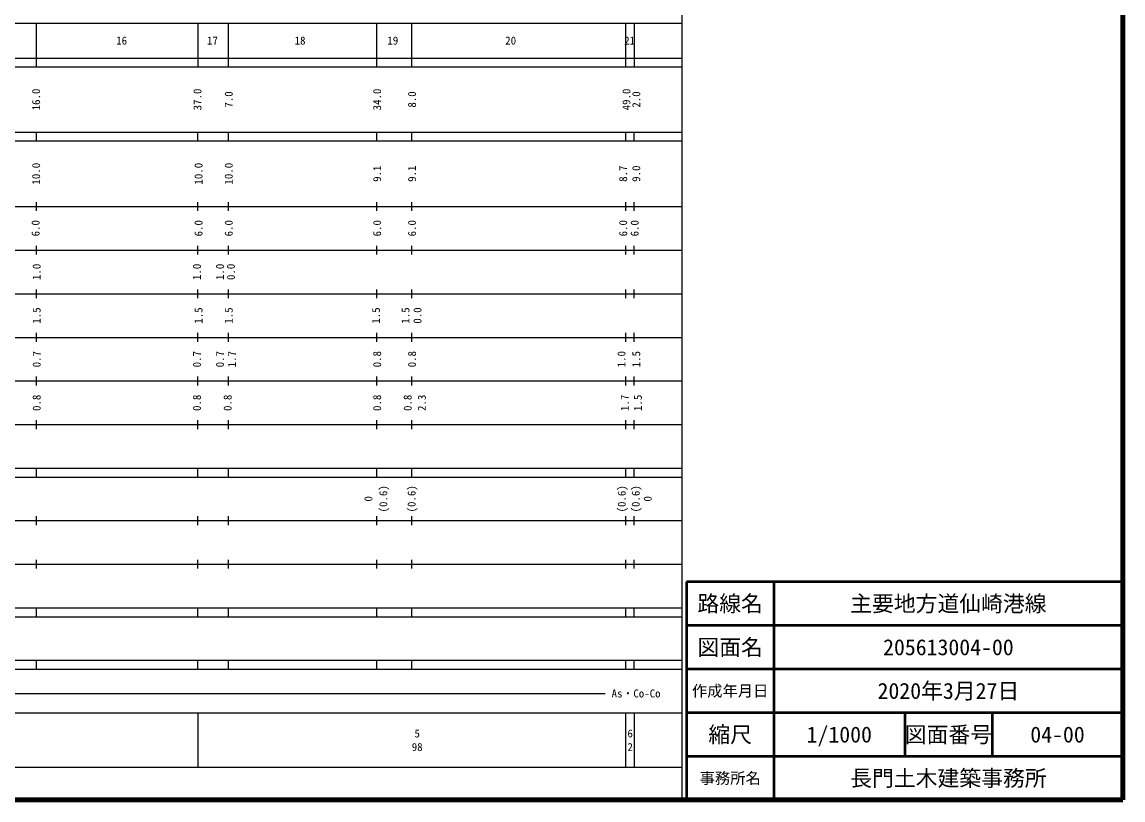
# Model space of a CAD drawing. Units: millimetres on the paper, enlarged 1000 times. Extents: x 40000 to 680000, y 20000 to 380000.
# Drawn here: x 427747 to 680000, y 20000 to 198249 of the extents above; entities that cross this region are included whole.
import ezdxf
from ezdxf.enums import TextEntityAlignment as Align

# ---------------------------------------------------------------- set-up
doc = ezdxf.new("R2010")
doc.units = ezdxf.units.MM
doc.header["$LTSCALE"] = 1000
for name, color, linetype, lineweight in [('M-TTL', 2, 'Continuous', 140), ('M-TTL-BAND', 7, 'Continuous', 25), ('M-TTL-FRAM', 2, 'Continuous', 50), ('M-TTL-LINE', 7, 'Continuous', 50), ('M-TTL-TXT', 7, 'Continuous', 13)]:
    doc.layers.add(name, color=color, linetype=linetype, lineweight=lineweight)
doc.styles.add('ＭＳ ゴシック', font='')
doc.styles.get('ＭＳ ゴシック').set_extended_font_data('MS Gothic')

msp = doc.modelspace()

# ---------------------------------------------------------------- linework, layer by layer
at = {"layer": 'M-TTL'}
for p, q in [((680000, 20000), (680000, 380000)), ((40000, 20000), (680000, 20000))]:
    msp.add_line(p, q, dxfattribs=at)
at = {"layer": 'M-TTL-BAND'}
for p, q in [((579000, 20000), (579000, 370000)), ((68000, 198000), (579000, 198000)), ((431000, 198000), (431000, 188000)), ((468000, 198000), (468000, 188000)), ((475000, 198000), (475000, 188000)), ((509000, 198000), (509000, 188000)), ((517000, 198000), (517000, 188000)), ((566000, 198000), (566000, 188000)), ((568000, 198000), (568000, 188000)), ((40000, 190000), (579000, 190000)), ((40000, 188000), (579000, 188000)), ((40000, 173000), (579000, 173000)), ((431000, 173000), (431000, 171000)), ((468000, 171000), (468000, 173000)), ((475000, 173000), (475000, 171000)), ((509000, 173000), (509000, 171000)), ((517000, 173000), (517000, 171000)), ((566000, 173000), (566000, 171000)), ((568000, 171000), (568000, 173000)), ((40000, 171000), (579000, 171000)), ((431000, 157000), (431000, 155000)), ((468000, 155000), (468000, 157000)), ((475000, 157000), (475000, 155000)), ((509000, 157000), (509000, 155000)), ((517000, 157000), (517000, 155000)), ((566000, 157000), (566000, 155000)), ((568000, 155000), (568000, 157000)), ((40000, 156000), (579000, 156000)), ((431000, 147000), (431000, 145000)), ((468000, 145000), (468000, 147000)), ((475000, 147000), (475000, 145000)), ((509000, 147000), (509000, 145000)), ((517000, 147000), (517000, 145000)), ((566000, 147000), (566000, 145000)), ((568000, 145000), (568000, 147000)), ((46000, 146000), (579000, 146000)), ((431000, 137000), (431000, 135000)), ((468000, 135000), (468000, 137000)), ((475000, 137000), (475000, 135000)), ((509000, 137000), (509000, 135000)), ((517000, 137000), (517000, 135000)), ((566000, 137000), (566000, 135000)), ((568000, 135000), (568000, 137000)), ((52000, 136000), (579000, 136000)), ((431000, 127000), (431000, 125000)), ((468000, 125000), (468000, 127000)), ((475000, 127000), (475000, 125000)), ((509000, 127000), (509000, 125000)), ((517000, 127000), (517000, 125000)), ((566000, 127000), (566000, 125000)), ((568000, 125000), (568000, 127000)), ((46000, 126000), (579000, 126000)), ((431000, 117000), (431000, 115000)), ((468000, 115000), (468000, 117000)), ((475000, 117000), (475000, 115000)), ((509000, 117000), (509000, 115000)), ((517000, 117000), (517000, 115000)), ((566000, 117000), (566000, 115000)), ((568000, 115000), (568000, 117000)), ((52000, 116000), (579000, 116000)), ((46000, 106000), (579000, 106000)), ((431000, 107000), (431000, 105000)), ((468000, 105000), (468000, 107000)), ((475000, 107000), (475000, 105000)), ((509000, 107000), (509000, 105000)), ((517000, 107000), (517000, 105000)), ((566000, 107000), (566000, 105000)), ((568000, 105000), (568000, 107000)), ((40000, 96000), (579000, 96000)), ((431000, 96000), (431000, 94000)), ((468000, 94000), (468000, 96000)), ((475000, 96000), (475000, 94000)), ((509000, 96000), (509000, 94000)), ((517000, 96000), (517000, 94000)), ((566000, 96000), (566000, 94000)), ((568000, 94000), (568000, 96000)), ((40000, 94000), (579000, 94000)), ((49000, 84000), (579000, 84000)), ((431000, 85000), (431000, 83000)), ((468000, 83000), (468000, 85000)), ((475000, 85000), (475000, 83000)), ((509000, 85000), (509000, 83000)), ((517000, 85000), (517000, 83000)), ((566000, 85000), (566000, 83000)), ((568000, 83000), (568000, 85000)), ((40000, 74000), (579000, 74000)), ((431000, 75000), (431000, 73000)), ((468000, 73000), (468000, 75000)), ((475000, 75000), (475000, 73000)), ((509000, 75000), (509000, 73000)), ((517000, 75000), (517000, 73000)), ((566000, 75000), (566000, 73000)), ((568000, 73000), (568000, 75000)), ((40000, 64000), (579000, 64000)), ((431000, 64000), (431000, 62000)), ((468000, 62000), (468000, 64000)), ((475000, 64000), (475000, 62000)), ((509000, 64000), (509000, 62000)), ((517000, 64000), (517000, 62000)), ((566000, 64000), (566000, 62000)), ((568000, 62000), (568000, 64000)), ((40000, 62000), (579000, 62000)), ((40000, 52000), (579000, 52000)), ((431000, 52000), (431000, 50000)), ((468000, 50000), (468000, 52000)), ((475000, 52000), (475000, 50000)), ((509000, 52000), (509000, 50000)), ((517000, 52000), (517000, 50000)), ((566000, 52000), (566000, 50000)), ((568000, 50000), (568000, 52000)), ((40000, 50000), (579000, 50000)), ((70805, 44406), (561328, 44406)), ((40000, 40000), (579000, 40000)), ((468000, 40000), (468000, 27500)), ((566000, 40000), (566000, 27500)), ((568000, 40000), (568000, 27500)), ((68000, 27500), (579000, 27500))]:
    msp.add_line(p, q, dxfattribs=at)
at = {"layer": 'M-TTL-FRAM'}
for p, q in [((680000, 70000), (580000, 70000)), ((580000, 70000), (580000, 20000))]:
    msp.add_line(p, q, dxfattribs=at)
at = {"layer": 'M-TTL-LINE'}
for p, q in [((600000, 70000), (600000, 20000)), ((680000, 60000), (580000, 60000)), ((680000, 50000), (580000, 50000)), ((680000, 40000), (580000, 40000)), ((630000, 40000), (630000, 30000)), ((650000, 40000), (650000, 30000)), ((680000, 30000), (580000, 30000))]:
    msp.add_line(p, q, dxfattribs=at)

# ---------------------------------------------------------------- texts
at = {"layer": 'M-TTL-BAND', "style": 'ＭＳ ゴシック'}
for s, p in [('16', (450574, 194000)), ('17', (471395, 194000)), ('18', (491458, 194000)), ('19', (512709, 194000)), ('20', (539710, 194000)), ('21', (566978, 194000)), ('As・Co-Co', (568440, 44406)), ('5', (518288, 35238)), ('6', (567083, 35238)), ('98', (518288, 32131)), ('2', (567083, 32131))]:
    msp.add_text(s, height=1833, dxfattribs=at).set_placement(p, align=Align.MIDDLE_CENTER)
for s, p in [('16.0', (430969, 180500)), ('37.0', (467941, 180500)), ('7.0', (475096, 180500)), ('34.0', (509097, 180500)), ('8.0', (517098, 180500)), ('49.0', (566224, 180500)), ('2.0', (568474, 180500)), ('10.0', (430969, 163500)), ('10.0', (468188, 163500)), ('10.0', (475096, 163500)), ('9.1', (509097, 163500)), ('9.1', (517098, 163500)), ('8.7', (565474, 163500)), ('9.0', (568474, 163500)), ('6.0', (430844, 151000)), ('6.0', (468188, 151000)), ('6.0', (475096, 151000)), ('6.0', (509097, 151000)), ('6.0', (517098, 151000)), ('6.0', (565474, 151000)), ('6.0', (568099, 151000)), ('1.0', (431094, 141000)), ('1.0', (467813, 141000)), ('1.0', (473096, 141000)), ('0.0', (475596, 141000)), ('1.5', (431094, 131000)), ('1.5', (468188, 131000)), ('1.5', (475096, 131000)), ('1.5', (508847, 131000)), ('1.5', (515598, 131000)), ('0.0', (518348, 131000)), ('0.7', (431094, 121000)), ('0.7', (467813, 121000)), ('0.7', (473096, 121000)), ('1.7', (475846, 121000)), ('0.8', (509097, 121000)), ('0.8', (517098, 121000)), ('1.0', (565099, 121000)), ('1.5', (568474, 121000)), ('0.8', (431094, 111000)), ('0.8', (467813, 111000)), ('0.8', (474846, 111000)), ('0.8', (509097, 111000)), ('0.8', (516098, 111000)), ('2.3', (519348, 111000)), ('1.7', (565849, 111000)), ('1.5', (568849, 111000)), ('(0.6)', (510521, 89000)), ('(0.6)', (517000, 89000)), ('(0.6)', (565149, 89000)), ('(0.6)', (568349, 89000)), ('0', (507097, 89000)), ('0', (571100, 89000))]:
    msp.add_text(s, height=1833, rotation=90, dxfattribs=at).set_placement(p, align=Align.MIDDLE_CENTER)
at = {"layer": 'M-TTL-TXT', "style": 'ＭＳ ゴシック'}
for s, height, p in [('路線名', 3666, (590000, 65000)), ('主要地方道仙崎港線', 3666, (640000, 65000)), ('図面名', 3666, (590000, 55000)), ('205613004-00', 3666, (640000, 55000)), ('作成年月日', 2566, (590000, 45000)), ('2020年3月27日', 3666, (640000, 45000)), ('縮尺', 3666, (590000, 35000)), ('1/1000', 3666, (615000, 35000)), ('図面番号', 3666, (640000, 35000)), ('04-00', 3666, (665000, 35000)), ('事務所名', 2566, (590000, 25000)), ('長門土木建築事務所', 3666, (640000, 25000))]:
    msp.add_text(s, height=height, dxfattribs=at).set_placement(p, align=Align.MIDDLE_CENTER)

doc.saveas('drawing.dxf')
